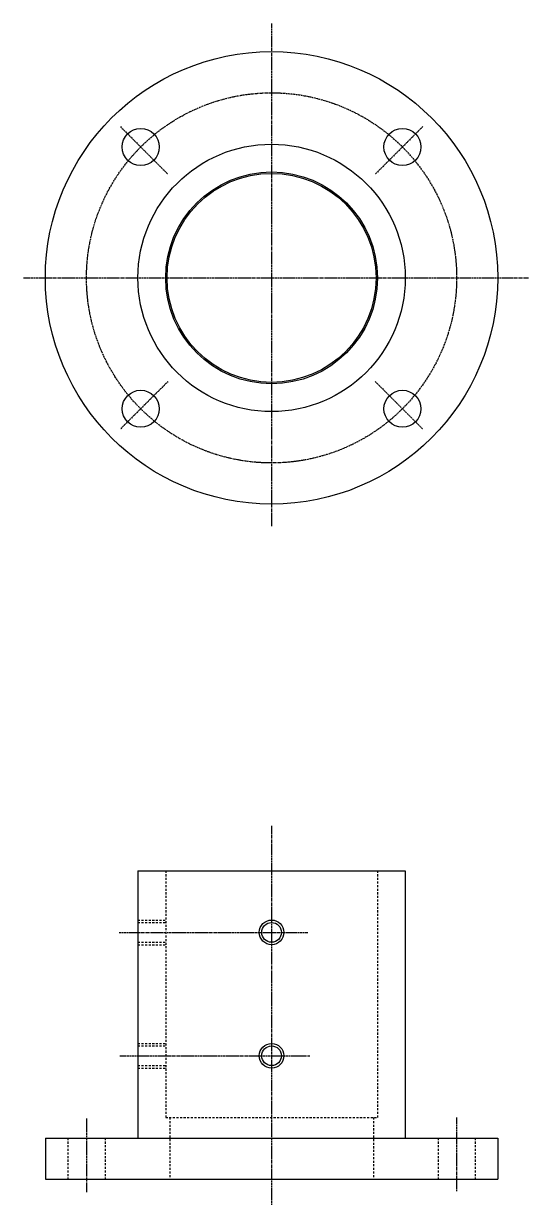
# Model space of a CAD drawing. Extents: x 21 to 365, y 20 to 353.
# Drawn here: x 242.5 to 365.2, y 66.1 to 353.4 of the extents above; entities outside this region: 2.
import ezdxf

# ---------------------------------------------------------------- set-up
doc = ezdxf.new("R2010")
doc.units = 0
doc.header["$LTSCALE"] = 0.25
doc.linetypes.add('CENTER', pattern=[2, 1.25, -0.25, 0.25, -0.25])
doc.linetypes.add('DASHED', pattern=[3.5, 2, -1.5])
doc.layers.get('0').update_dxf_attribs({"linetype": 'CONTINUOUS'})
doc.layers.add('CENTER', color=1, linetype='CENTER')

msp = doc.modelspace()

# ---------------------------------------------------------------- linework, layer by layer
for p, q in [((270.3, 147.5), (335.3, 147.5)), ((328.55, 132.5), (328.55, 132.5)), ((328.55, 117.5), (328.55, 117.5)), ((247.8, 82.5), (357.8, 82.5)), ((247.8, 72.5), (357.8, 72.5))]:
    msp.add_line(p, q)
at = {"color": 7, "linetype": 'CONTINUOUS'}
for p, q in [((270.3, 147.5), (270.3, 82.5)), ((335.3, 147.5), (335.3, 82.5)), ((247.8, 82.5), (247.8, 72.5)), ((357.8, 82.5), (357.8, 72.5))]:
    msp.add_line(p, q, dxfattribs=at)
at = {"color": 3, "linetype": 'DASHED'}
for p, q in [((277.05, 147.5), (277.05, 87.5)), ((328.55, 147.5), (328.55, 87.5)), ((270.3, 135.5), (277.05, 135.5)), ((270.3, 134.9), (277.05, 134.9)), ((270.3, 130.1), (277.05, 130.1)), ((270.3, 129.5), (277.05, 129.5)), ((270.3, 105.5), (277.05, 105.5)), ((270.3, 104.9), (277.05, 104.9)), ((270.3, 100.1), (277.05, 100.1)), ((270.3, 99.5), (277.05, 99.5)), ((277.05, 87.5), (328.55, 87.5)), ((278.05, 87.5), (278.05, 72.5)), ((327.55, 87.5), (327.55, 72.5)), ((253.3, 82.5), (253.3, 72.5)), ((262.3, 82.5), (262.3, 72.5)), ((343.3, 82.5), (343.3, 72.5)), ((352.3, 82.5), (352.3, 72.5))]:
    msp.add_line(p, q, dxfattribs=at)
for centre, radius in [((302.8, 291.62), 55), ((270.98, 323.44), 4.5), ((334.62, 323.44), 4.5), ((302.8, 291.62), 32.5), ((302.8, 291.62), 25.75), ((302.8, 291.62), 25.4), ((270.98, 259.8), 4.5), ((334.62, 259.8), 4.5), ((302.8, 132.5), 2.4), ((302.8, 102.5), 2.4)]:
    msp.add_circle(centre, radius)
at = {"color": 3}
for centre in [(302.8, 132.5), (302.8, 102.5)]:
    msp.add_circle(centre, 3, dxfattribs=at)
at = {"layer": 'CENTER', "color": 1, "linetype": 'CENTER'}
for p, q in [((302.8, 353.43), (302.8, 231.2)), ((266.03, 328.39), (277.6, 316.82)), ((339.57, 328.39), (328, 316.82)), ((242.51, 291.62), (365.24, 291.62)), ((302.8, 287.62), (302.8, 283.62)), ((277.6, 266.42), (266.03, 254.85)), ((328, 266.42), (339.57, 254.85)), ((302.8, 158.42), (302.8, 66.14)), ((265.74, 132.5), (311.65, 132.5)), ((265.93, 102.5), (312.11, 102.5)), ((257.8, 87.28), (257.8, 69.32)), ((347.8, 87.51), (347.8, 69.55))]:
    msp.add_line(p, q, dxfattribs=at)
msp.add_circle((302.8, 291.62), 45, dxfattribs=at)

# ---------------------------------------------------------------- texts
for p in [(20, 50), (20, 20)]:
    msp.add_text('PSEF50', height=8).set_placement(p)

doc.saveas('drawing.dxf')
